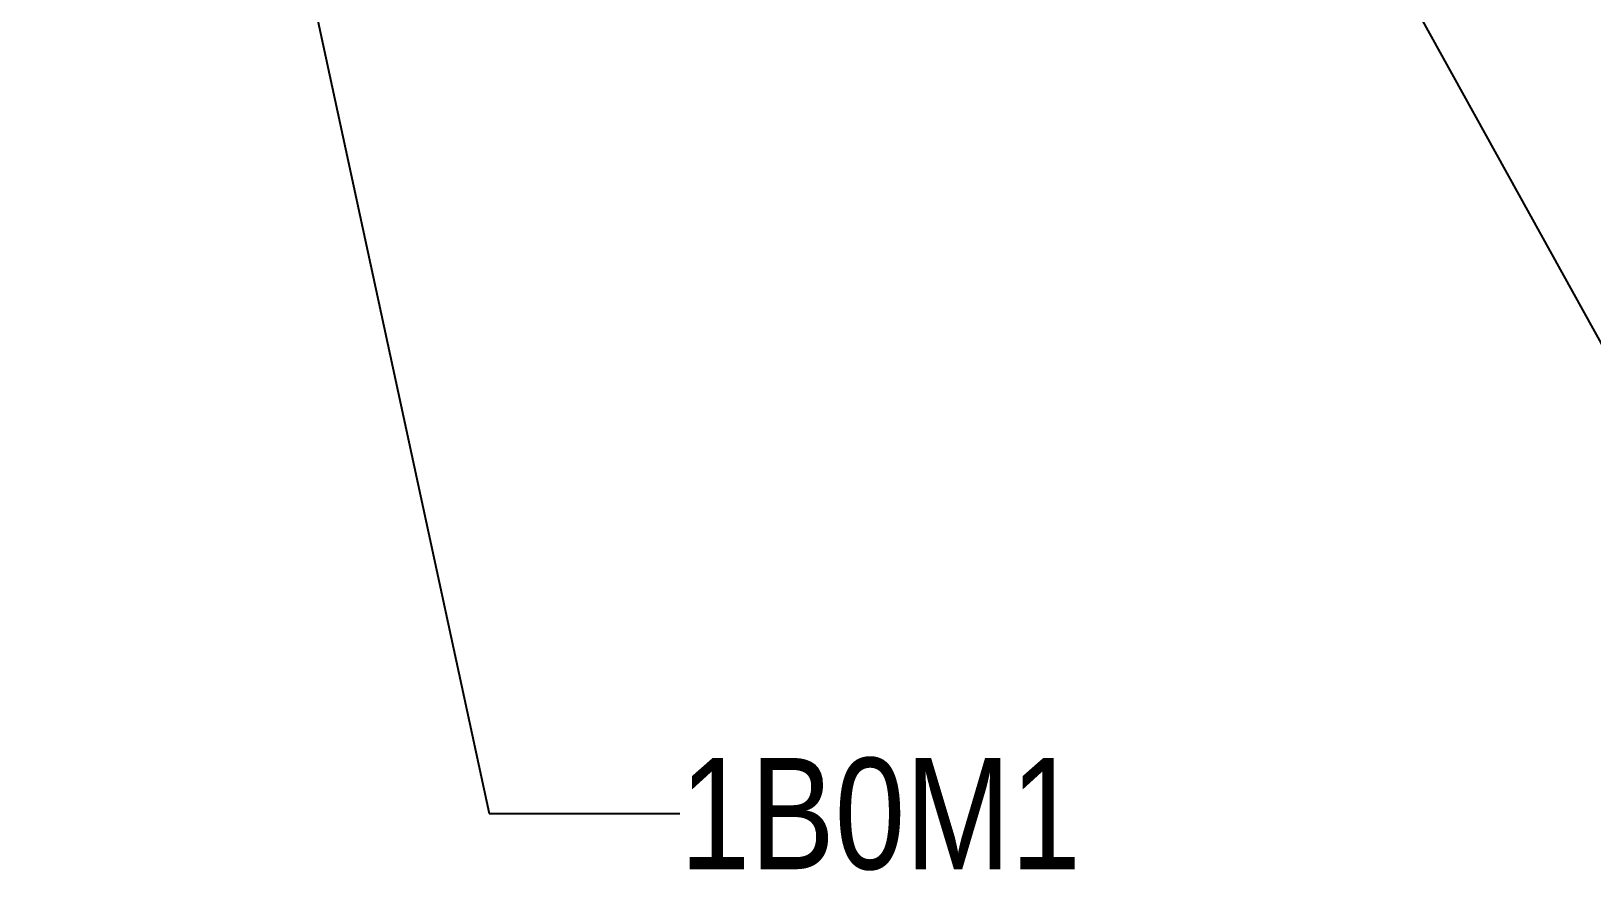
# Model space of a CAD drawing. Header units: millimetres. Extents: x 0 to 841, y 0 to 594.
# Drawn here: x 58.74 to 107.78, y 149.37 to 175.76 of the extents above; entities that cross this region are included whole.
import ezdxf

# ---------------------------------------------------------------- set-up
doc = ezdxf.new("R2010")
doc.units = ezdxf.units.MM
doc.header["$LTSCALE"] = 46.255
doc.layers.add('NOTE', color=7, linetype='CONTINUOUS')
doc.styles.get("Standard").update_dxf_attribs({"font": 'txt', "width": 0.85})
doc.styles.add('TEXTSTYLE_2', font='txt', dxfattribs={"width": 0.85})
doc.dimstyles.get("Standard").update_dxf_attribs({"dimtxt": 3.5, "dimasz": 3.5, "dimexe": 1.5, "dimexo": 1, "dimtad": 1, "dimtxsty": 'STANDARD', "dimcen": 0.09, "dimadec": 0, "dimazin": 0, "dimtol": 1, "dimtp": 0.01, "dimtm": 0.01, "dimtfac": 1, "dimtofl": 0, "dimtmove": 0, "dimatfit": 3, "dimfxl": 1, "dimtolj": 1, "dimarcsym": 0})

msp = doc.modelspace()

# ---------------------------------------------------------------- texts
at = {"layer": 'NOTE', "color": 2, "linetype": 'CONTINUOUS', "insert": (79.125, 152.918), "char_height": 3.5, "width": 17.10625, "attachment_point": 1, "line_spacing_factor": 0.9, "style": 'TEXTSTYLE_2'}
msp.add_mtext('1B0M1', dxfattribs=at)

# ---------------------------------------------------------------- leaders
at = {"layer": 'NOTE', "color": 2, "linetype": 'CONTINUOUS'}
for points in [[(60.485, 209.727), (73.125, 151.168), (79.125, 151.168)], [(86.866, 204.284), (111.045, 160.569), (117.045, 160.569)], [(108.743, 191.139), (139.047, 169.551), (145.047, 169.551)]]:
    msp.add_leader(points, dimstyle='STANDARD', override={"dimtad": 0, "dimldrblk": 'DOT'}, dxfattribs=at)

doc.saveas('drawing.dxf')
